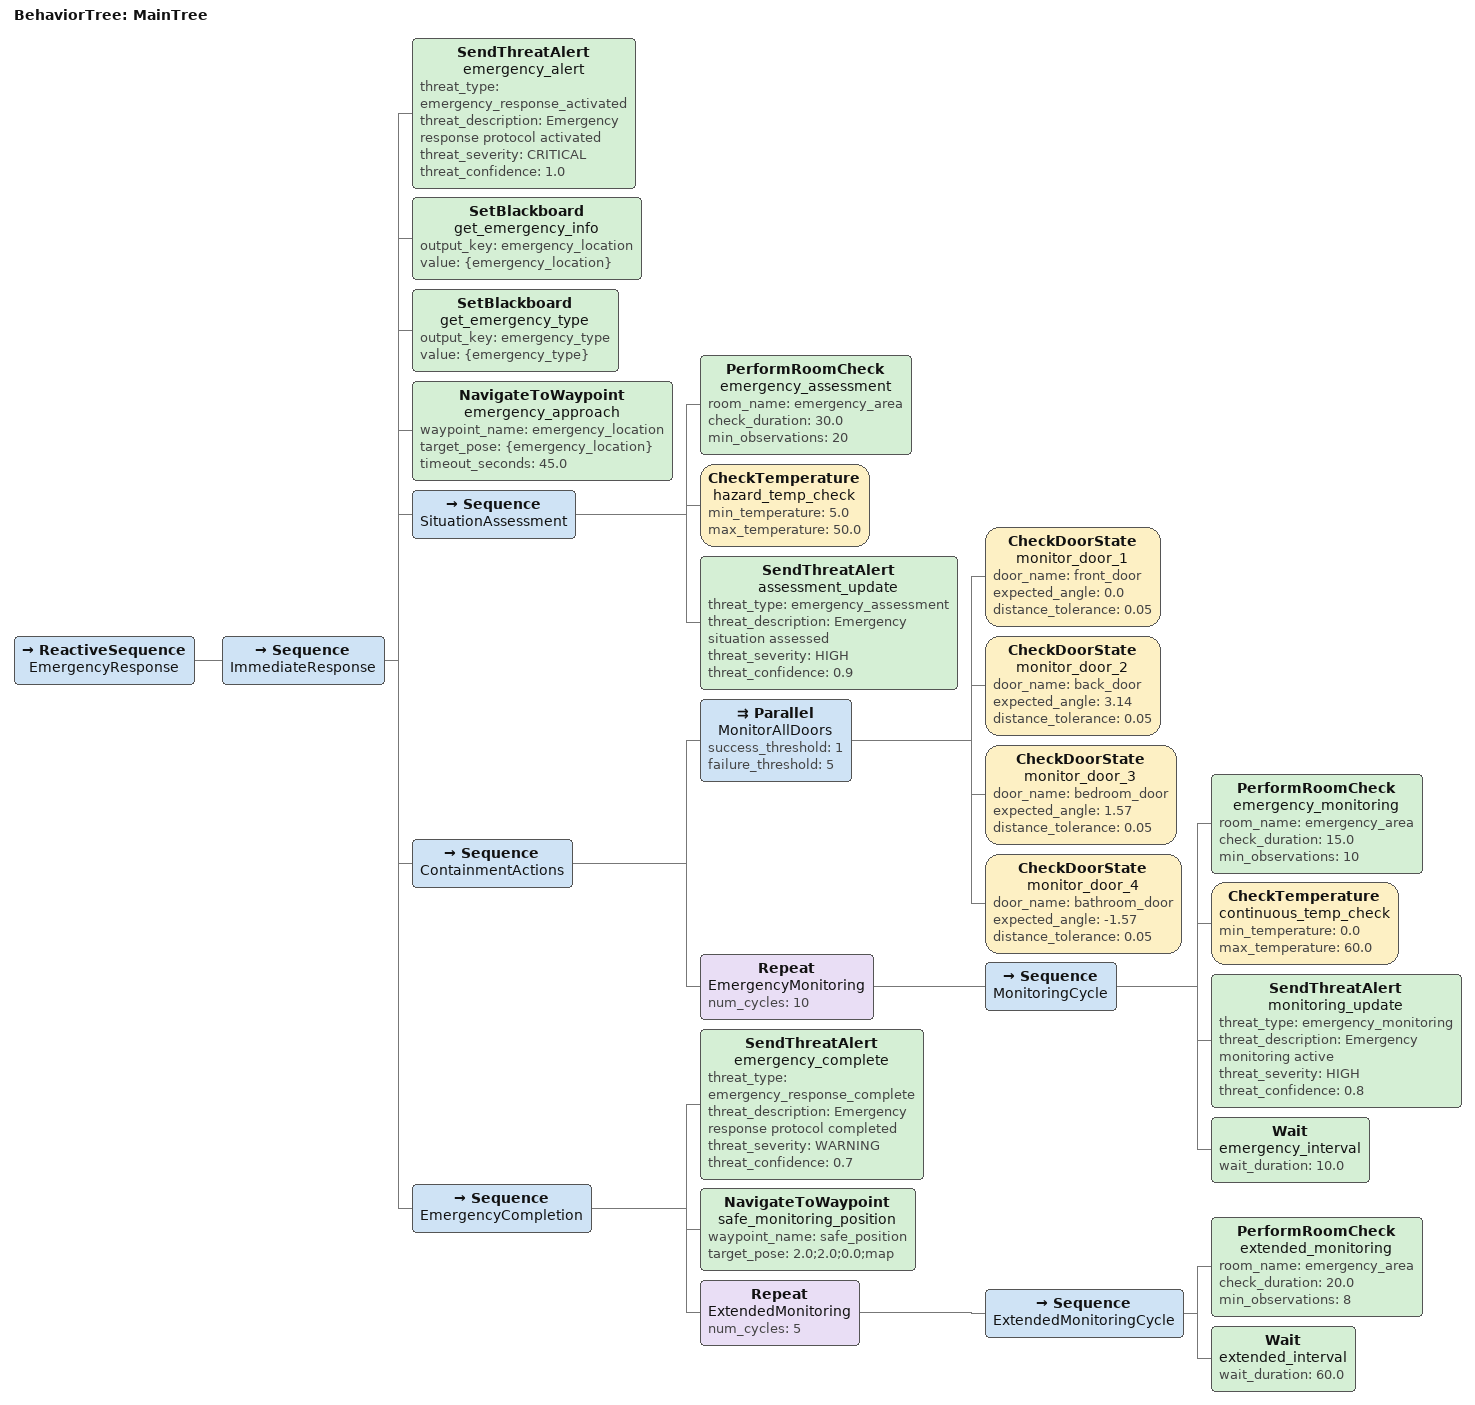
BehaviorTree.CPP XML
<!--
  Emergency response behavior tree - For critical threats and emergencies
-->
<root BTCPP_format="4" main_tree_to_execute="MainTree">
  <BehaviorTree ID="MainTree">
    <ReactiveSequence name="EmergencyResponse">

      <!-- Immediate emergency actions -->
      <Sequence name="ImmediateResponse">

        <!-- Send emergency alert -->
        <SendThreatAlert name="emergency_alert"
                        threat_type="emergency_response_activated"
                        threat_description="Emergency response protocol activated"
                        threat_severity="CRITICAL"
                        threat_confidence="1.0" />

        <!-- Get emergency information -->
        <SetBlackboard name="get_emergency_info" output_key="emergency_location" value="{emergency_location}" />
        <SetBlackboard name="get_emergency_type" output_key="emergency_type" value="{emergency_type}" />

        <!-- Navigate to emergency location (high priority) -->
        <NavigateToWaypoint name="emergency_approach"
                           waypoint_name="emergency_location"
                           target_pose="{emergency_location}"
                           timeout_seconds="45.0" />

        <!-- Assess the situation -->
        <Sequence name="SituationAssessment">
          <PerformRoomCheck name="emergency_assessment"
                           room_name="emergency_area"
                           check_duration="30.0"
                           min_observations="20" />

          <!-- Environmental hazard checks -->
          <CheckTemperature name="hazard_temp_check"
                           min_temperature="5.0"
                           max_temperature="50.0" />

          <!-- Send assessment update -->
          <SendThreatAlert name="assessment_update"
                          threat_type="emergency_assessment"
                          threat_description="Emergency situation assessed"
                          threat_severity="HIGH"
                          threat_confidence="0.9" />
        </Sequence>

        <!-- Containment actions -->
        <Sequence name="ContainmentActions">

          <!-- Monitor all access points -->
          <Parallel name="MonitorAllDoors" success_threshold="1" failure_threshold="5">
            <CheckDoorState name="monitor_door_1"
                           door_name="front_door"
                           expected_angle="0.0"
                           distance_tolerance="0.05" />
            <CheckDoorState name="monitor_door_2"
                           door_name="back_door"
                           expected_angle="3.14"
                           distance_tolerance="0.05" />
            <CheckDoorState name="monitor_door_3"
                           door_name="bedroom_door"
                           expected_angle="1.57"
                           distance_tolerance="0.05" />
            <CheckDoorState name="monitor_door_4"
                           door_name="bathroom_door"
                           expected_angle="-1.57"
                           distance_tolerance="0.05" />
          </Parallel>

          <!-- Continuous monitoring -->
          <Repeat name="EmergencyMonitoring" num_cycles="10">
            <Sequence name="MonitoringCycle">

              <!-- High-frequency observation -->
              <PerformRoomCheck name="emergency_monitoring"
                               room_name="emergency_area"
                               check_duration="15.0"
                               min_observations="10" />

              <!-- Check for changes -->
              <CheckTemperature name="continuous_temp_check"
                               min_temperature="0.0"
                               max_temperature="60.0" />

              <!-- Status update -->
              <SendThreatAlert name="monitoring_update"
                              threat_type="emergency_monitoring"
                              threat_description="Emergency monitoring active"
                              threat_severity="HIGH"
                              threat_confidence="0.8" />

              <!-- Short monitoring interval -->
              <Wait name="emergency_interval" wait_duration="10.0" />
            </Sequence>
          </Repeat>
        </Sequence>

        <!-- Emergency protocol completion -->
        <Sequence name="EmergencyCompletion">
          <SendThreatAlert name="emergency_complete"
                          threat_type="emergency_response_complete"
                          threat_description="Emergency response protocol completed"
                          threat_severity="WARNING"
                          threat_confidence="0.7" />

          <!-- Move to safe monitoring position -->
          <NavigateToWaypoint name="safe_monitoring_position"
                             waypoint_name="safe_position"
                             target_pose="2.0;2.0;0.0;map" />

          <!-- Extended monitoring -->
          <Repeat name="ExtendedMonitoring" num_cycles="5">
            <Sequence name="ExtendedMonitoringCycle">
              <PerformRoomCheck name="extended_monitoring"
                               room_name="emergency_area"
                               check_duration="20.0"
                               min_observations="8" />
              <Wait name="extended_interval" wait_duration="60.0" />
            </Sequence>
          </Repeat>
        </Sequence>

      </Sequence>

    </ReactiveSequence>
  </BehaviorTree>
</root>
